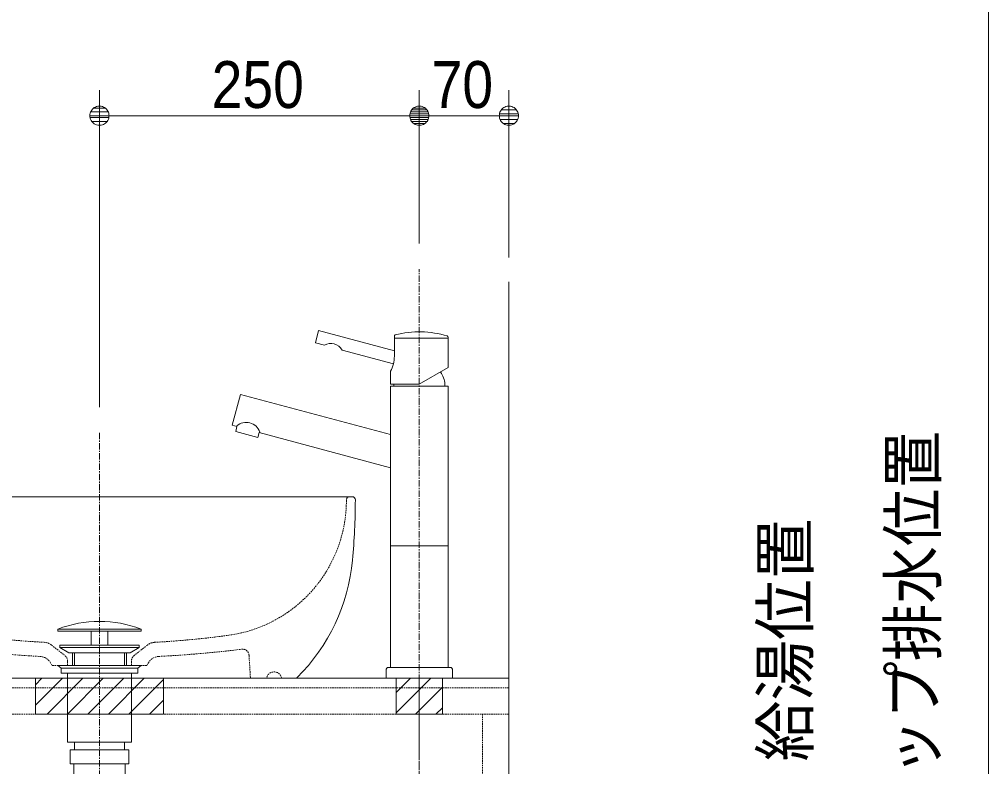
# Model space of a CAD drawing. Units: millimetres, scale not verified. Extents: x -6062 to 6062, y -3045 to 3045.
# Drawn here: x 1455 to 2212, y -1449 to -865 of the extents above; entities that cross this region are included whole.
import ezdxf
from ezdxf.enums import TextEntityAlignment as Align

# ---------------------------------------------------------------- set-up
doc = ezdxf.new("R2010")
doc.units = ezdxf.units.MM
doc.header["$LTSCALE"] = 20
doc.linetypes.add('CHAIN1', pattern=[8, 5, -1, 1, -1])
doc.linetypes.add('DASHED1', pattern=[1.8, 1.2, -0.6])
for name, color, linetype, lineweight in [('0-0_1図面枠', 7, 'Continuous', 9), ('0-1_5ボウル・キャビネット', 7, 'DASHED1', 9), ('0-2_2寸法-1', 7, 'Continuous', 9), ('0-3_0', 7, 'Continuous', 9), ('0-4_2寸法-2', 7, 'Continuous', 9), ('0-5_4給排水', 7, 'Continuous', 9)]:
    doc.layers.add(name, color=color, linetype=linetype, lineweight=lineweight)
doc.styles.add('ＭＳ Ｐゴシック', font='')
doc.styles.get('ＭＳ Ｐゴシック').set_extended_font_data('MS PGothic')

# ---------------------------------------------------------------- blocks, each defined once
blk = doc.blocks.new('グループ-2')
at = {"layer": '0-0_1図面枠'}
blk.add_lwpolyline([(-80000, 55400), (80000, 55400), (80000, -55400), (-80000, -55400)], close=True, dxfattribs=at)
blk = doc.blocks.new('図面枠')
at = {"layer": '0-0_1図面枠'}
blk.add_blockref('グループ-2', (0, 0), dxfattribs=at)
blk = doc.blocks.new('グループ-5')
at = {"layer": '0-1_5ボウル・キャビネット', "linetype": 'Continuous'}
blk.add_line((70050, -24760), (62150, -24760), dxfattribs=at)
blk.add_lwpolyline([(63009.7, -27589.7), (63020, -27600), (69180, -27600), (69190.3, -27589.7)], dxfattribs=at)
for centre, radius, start, end in [((62150, -24810), 50, 90, 180), ((72100, -24810), 10000, 180, 185.39698), ((70050, -24810), 50, 0, 90), ((60100, -24810), 10000, 354.60302, 0), ((65131, -25468.4), 3000, 185.39698, 225), ((67069, -25468.4), 3000, 315, 354.60302)]:
    blk.add_arc(centre, radius, start, end, dxfattribs=at)
blk = doc.blocks.new('グループ-6')
at = {"layer": '0-1_5ボウル・キャビネット'}
for p, q in [((62164, -24760), (62190, -24760)), ((62240, -24810), (62240, -24816.2)), ((69960, -24810), (69960, -24816.2)), ((70036, -24760), (70010, -24760)), ((65349.9, -27079), (65553.9, -27238.4)), ((66850.1, -27079), (66646.1, -27238.4))]:
    blk.add_line(p, q, dxfattribs=at)
for points in [[(63762.2, -27238.2), (63740, -27600), (63488.3, -27600)], [(68437.8, -27238.2), (68460, -27600), (68711.7, -27600)], [(65600, -27333), (65600, -27400), (65360, -27400), (65335.7, -27358)], [(66600, -27333), (66600, -27400), (66840, -27400), (66864.3, -27358)]]:
    blk.add_lwpolyline(points, dxfattribs=at)
for centre, radius, start, end in [((62190, -24810), 50, 0, 90), ((64370, -24816.2), 2130, 180, 262.10655), ((67830, -24816.2), 2130, 277.89345, 0), ((70010, -24810), 50, 90, 180), ((65960, -13348.3), 13707.6, 262.10655, 266.97778), ((66240, -13348.3), 13707.6, 273.02222, 277.89345), ((65226.7, -27236.6), 200, 51.99455, 86.97778), ((66973.3, -27236.6), 200, 93.02222, 128.00545), ((63862, -27244.4), 100, 83.08192, 176.4834), ((66192.6, -8036.4), 19248.8, 263.08192, 266.96396), ((65162.5, -27458), 200, 30, 86.96396), ((65480, -27333), 120, 0, 51.99455), ((66720, -27333), 120, 128.00545, 180), ((67037.5, -27458), 200, 93.03604, 150), ((66007.4, -8036.4), 19248.8, 273.03604, 276.91808), ((68338, -27244.4), 100, 3.5166, 96.91808), ((63370, -27620), 120, 9.59407, 170.40593), ((68830, -27620), 120, 9.59407, 170.40593)]:
    blk.add_arc(centre, radius, start, end, dxfattribs=at)
blk.add_blockref('グループ-5', (0, 0), dxfattribs=at)
blk = doc.blocks.new('グループ-26')
at = {"layer": '0-5_4給排水', "linetype": 'CHAIN1'}
blk.add_line((71100, -28600), (71100, -21200), dxfattribs=at)
at = {"layer": '0-5_4給排水'}
for p, q in [((70710, -22560), (70710, -22247.6)), ((71550, -22280), (70710, -22280)), ((70695.3, -22680.3), (69892.5, -22465.2)), ((70700, -23000), (70700, -23030)), ((71500, -23000), (71500, -23030)), ((71550, -25530), (70650, -25530)), ((71580, -27430), (70620, -27430))]:
    blk.add_line(p, q, dxfattribs=at)
for points in [[(69616.7, -22391.2), (69474.7, -22353.2), (69526.4, -22160), (70710, -22477.1)], [(71550, -22264.7), (71550, -22740.2), (71100, -23000), (70650, -23000), (70650, -22797.5)], [(70650, -23788.9), (68302.1, -23159.7), (68172.7, -23642.7), (68249.9, -23663.4), (68229.2, -23740.7), (68577, -23833.8), (68597.7, -23756.6), (70650, -24306.5)], [(70580, -27470), (70580, -27600), (71620, -27600), (71620, -27470)]]:
    blk.add_lwpolyline(points, dxfattribs=at)
blk.add_lwpolyline([(71550, -27430), (70650, -27430), (70650, -23030), (71550, -23030)], close=True, dxfattribs=at)
at = {"layer": '0-5_4給排水', "linetype": 'CHAIN1'}
for points in [[(71100, -30805.3), (71100, -30582.9), (71100, -29954.9), (71100, -27600)], [(71100, -29316), (71100, -29193.1), (71100, -28857.7), (71100, -27600)]]:
    blk.add_lwpolyline(points, dxfattribs=at)
at = {"layer": '0-5_4給排水'}
for centre, radius, start, end in [((70730, -22247.6), 20, 104.66559, 180), ((71100, -23661.4), 1481.4, 72.88847, 104.66559), ((71530, -22264.7), 20, 0, 72.88847), ((69718.4, -22563.5), 200, 29.43838, 120.56162), ((70210, -22560), 500, 331.64236, 0), ((71100, -23030), 401.1, 4.28915, 33.65535), ((68395.3, -23816.2), 220, 17.79717, 132.20283), ((70620, -27470), 40, 90, 180), ((71580, -27470), 40, 0, 90)]:
    blk.add_arc(centre, radius, start, end, dxfattribs=at)
blk = doc.blocks.new('グループ-39')
at = {"layer": '0-1_5ボウル・キャビネット', "linetype": 'Continuous'}
blk.add_line((62514, -28541), (62674, -28541), dxfattribs=at)
for points in [[(62414, -28211), (62374, -28211), (62374, -28541), (62414, -28541)], [(62774, -28211), (62984, -28211), (62984, -28541), (62774, -28541)]]:
    blk.add_lwpolyline(points, dxfattribs=at)
blk = doc.blocks.new('グループ-40')
at = {"layer": '0-1_5ボウル・キャビネット', "linetype": 'CHAIN1'}
blk.add_line((63204, -28376), (62110, -28376), dxfattribs=at)
at = {"layer": '0-1_5ボウル・キャビネット', "linetype": 'Continuous'}
for points in [[(62414, -28376), (62414, -28160), (62814, -28160), (62814, -28190), (62444, -28190), (62444, -28376)], [(62242, -28234), (62262, -28234), (62262, -28518), (62242, -28518), (62210, -28486), (62210, -28266)], [(62262, -28481), (62262, -28271), (62298, -28271), (62298, -28481)], [(62298, -28546), (62298, -28206), (62334, -28206), (62334, -28546)], [(62334, -28521), (62334, -28231), (62374, -28231), (62374, -28521)], [(62414, -28376), (62444, -28376), (62444, -28190), (62774, -28190), (62774, -28570), (62674, -28570), (62674, -28376), (62514, -28376), (62514, -28570), (62414, -28570)], [(62984, -28476), (62984, -28276), (63104, -28276), (63104, -28476)]]:
    blk.add_lwpolyline(points, close=True, dxfattribs=at)
at = {"layer": '0-1_5ボウル・キャビネット'}
blk.add_blockref('グループ-39', (0, 0), dxfattribs=at)
blk = doc.blocks.new('グループ-41')
at = {"layer": '0-1_5ボウル・キャビネット'}
for p, q in [((72500, -27750), (61740, -27750)), ((62240, -27750), (62240, -34900)), ((72500, -28160), (62250, -28160)), ((72090, -28160), (72090, -34462)), ((72090, -30160), (72500, -30160)), ((67900, -34520), (67900, -34880))]:
    blk.add_line(p, q, dxfattribs=at)
at = {"layer": '0-1_5ボウル・キャビネット', "linetype": 'Continuous'}
for p, q in [((61680, -28190), (61740, -28190)), ((61680, -34830), (61740, -34830)), ((62240, -34890), (72500, -34890))]:
    blk.add_line(p, q, dxfattribs=at)
for points in [[(61680, -34830), (61500, -34830), (61500, -27630), (61680, -27630)], [(61740, -27600), (72500, -27600), (72500, -34900), (61740, -34900)]]:
    blk.add_lwpolyline(points, close=True, dxfattribs=at)
at = {"layer": '0-1_5ボウル・キャビネット'}
for points in [[(63865, -28160), (63865, -29650), (63455, -29650), (63455, -28160)], [(61740, -28190), (62210, -28190), (62210, -34830), (61740, -34830)], [(67130, -34520), (67130, -34460), (72500, -34460)]]:
    blk.add_lwpolyline(points, dxfattribs=at)
blk.add_lwpolyline([(62250, -34520), (72500, -34520), (72500, -34880), (62250, -34880)], close=True, dxfattribs=at)
blk.add_blockref('グループ-40', (0, 0), dxfattribs=at)
blk = doc.blocks.new('グループ-62')
at = {"layer": '0-5_4給排水', "linetype": 'CHAIN1'}
blk.add_line((66100, -23760), (66100, -33860), dxfattribs=at)
at = {"layer": '0-5_4給排水'}
for p, q in [((65680, -27200), (65680, -27400)), ((65710, -27200), (65710, -27400)), ((66490, -27200), (66490, -27400)), ((66520, -27200), (66520, -27400))]:
    blk.add_line(p, q, dxfattribs=at)
for points in [[(65450, -26830), (66750, -26830), (66750, -26860), (65450, -26860)], [(65970, -26860), (66230, -26860), (66230, -27080), (65970, -27080)], [(65480, -27080), (66720, -27080), (66720, -27120), (65480, -27120)], [(65618.7, -27200), (65480, -27120), (66720, -27120), (66579.8, -27200)], [(65500, -27440), (65450, -27400), (66750, -27400), (66700, -27440)], [(65500, -27440), (66700, -27440), (66700, -27520), (65500, -27520)], [(65600, -27520), (66600, -27520), (66600, -28600), (65600, -28600)], [(65710, -28600), (66490, -28600), (66490, -28720), (65710, -28720)], [(65640, -28720), (66560, -28720), (66560, -28940), (65640, -28940)], [(65700, -28940), (66500, -28940), (66500, -29180), (65700, -29180)]]:
    blk.add_lwpolyline(points, close=True, dxfattribs=at)
blk.add_arc((66100, -28530.4), 1820.4, 69.08018, 110.91982, dxfattribs=at)
blk = doc.blocks.new('_Dot')
at = {"layer": '0-3_0'}
for p, q in [((-10, 0), (-20, 0)), ((9.78, 2), (-9.78, 2)), ((7.99, 6), (-7.99, 6)), ((9.16, -3.98), (-9.16, -3.98)), ((6, -7.98), (-6, -7.98))]:
    blk.add_line(p, q, dxfattribs=at)
for points in [[(10, 0), (9.92, 1.25), (9.69, 2.49), (9.3, 3.68), (8.76, 4.82), (8.09, 5.88), (7.29, 6.85), (6.37, 7.71), (5.36, 8.44), (4.26, 9.05), (3.09, 9.51), (1.87, 9.82), (0.63, 9.98), (-0.63, 9.98), (-1.87, 9.82), (-3.09, 9.51), (-4.26, 9.05), (-5.36, 8.44), (-6.37, 7.71), (-7.29, 6.85), (-8.09, 5.88), (-8.76, 4.82), (-9.3, 3.68), (-9.69, 2.49), (-9.92, 1.25), (-10, 0), (0, 0)], [(-10, 0), (-9.92, -1.25), (-9.69, -2.49), (-9.3, -3.68), (-8.76, -4.82), (-8.09, -5.88), (-7.29, -6.85), (-6.37, -7.71), (-5.36, -8.44), (-4.26, -9.05), (-3.09, -9.51), (-1.87, -9.82), (-0.63, -9.98), (0.63, -9.98), (1.87, -9.82), (3.09, -9.51), (4.26, -9.05), (5.36, -8.44), (6.37, -7.71), (7.29, -6.85), (8.09, -5.88), (8.76, -4.82), (9.3, -3.68), (9.69, -2.49), (9.92, -1.25), (10, 0), (0, 0)]]:
    blk.add_lwpolyline(points, close=True, dxfattribs=at)

msp = doc.modelspace()

# ---------------------------------------------------------------- linework, layer by layer
at = {"layer": '0-1_5ボウル・キャビネット', "linetype": 'Continuous'}
for p, q in [((1467.5, -1385), (1472.5, -1380)), ((1467.5, -1401), (1488.5, -1380)), ((1476.5, -1408), (1504.5, -1380)), ((1492.5, -1408), (1520.5, -1380)), ((1508.5, -1408), (1536.5, -1380)), ((1524.5, -1408), (1552.5, -1380)), ((1540.5, -1408), (1567.5, -1381)), ((1749.5, -1391), (1760.5, -1380)), ((1749.5, -1407), (1776.5, -1380)), ((1764.5, -1408), (1785.5, -1387)), ((1556.5, -1408), (1567.5, -1397)), ((1780.5, -1408), (1785.5, -1403))]:
    msp.add_line(p, q, dxfattribs=at)
msp.add_lwpolyline([(1837.5, -1070), (1837.5, -2070), (1237.5, -2070)], dxfattribs=at)
for points in [[(1467.5, -1408), (1467.5, -1380), (1567.5, -1380), (1567.5, -1408)], [(1749.5, -1408), (1749.5, -1380), (1785.5, -1380), (1785.5, -1408)]]:
    msp.add_lwpolyline(points, close=True, dxfattribs=at)
at = {"layer": '0-1_5ボウル・キャビネット'}
for points in [[(1467.5, -1408), (1467.5, -1380), (1567.5, -1380), (1567.5, -1408)], [(1749.5, -1408), (1749.5, -1380), (1785.5, -1380), (1785.5, -1408)]]:
    msp.add_lwpolyline(points, dxfattribs=at)
at = {"layer": '0-2_2寸法-1'}
for p, q in [((1517.5, -1168), (1517.5, -920)), ((1767.5, -1040), (1767.5, -920)), ((1767.5, -1040), (1767.5, -920)), ((1837.5, -1051), (1837.5, -920)), ((1532.51, -940), (1752.49, -940)), ((1822.49, -940), (1782.51, -940))]:
    msp.add_line(p, q, dxfattribs=at)

# ---------------------------------------------------------------- block references
at = {"layer": '0-0_1図面枠', "xscale": 0.05, "yscale": 0.05}
msp.add_blockref('図面枠', (-1787.5, 0), dxfattribs=at)
at = {"layer": '0-1_5ボウル・キャビネット', "xscale": 0.05, "yscale": 0.05}
for name in ['グループ-6', 'グループ-41']:
    msp.add_blockref(name, (-1787.5, 0), dxfattribs=at)
at = {"layer": '0-2_2寸法-1', "xscale": 0.7503418, "yscale": 0.7503418, "rotation": 180}
for p in [(1517.5, -940), (1767.5, -940)]:
    msp.add_blockref('_Dot', p, dxfattribs=at)
at = {"layer": '0-2_2寸法-1', "xscale": 0.7503418, "yscale": 0.7503418}
for p in [(1767.5, -940), (1837.5, -940)]:
    msp.add_blockref('_Dot', p, dxfattribs=at)
at = {"layer": '0-5_4給排水', "xscale": 0.05, "yscale": 0.05}
for name in ['グループ-26', 'グループ-62']:
    msp.add_blockref(name, (-1787.5, 0), dxfattribs=at)

# ---------------------------------------------------------------- texts
at = {"layer": '0-2_2寸法-1', "style": 'ＭＳ Ｐゴシック', "width": 0.9}
for s, p in [('250', (1605.22, -944.96)), ('70', (1777.13, -944.96))]:
    msp.add_text(s, height=36.66, dxfattribs=at).set_placement(p, align=Align.BOTTOM_LEFT)
at = {"layer": '0-4_2寸法-2', "style": 'ＭＳ Ｐゴシック'}
for s, width, p in [('Pトラップ排水位置', 0.9, (2182.52, -1575.42)), ('壁給水・給湯位置', 0.95, (2082.62, -1635.14))]:
    msp.add_text(s, height=36.66, rotation=90, dxfattribs=dict(at, width=width)).set_placement(p, align=Align.BOTTOM_LEFT)

doc.saveas('drawing.dxf')
